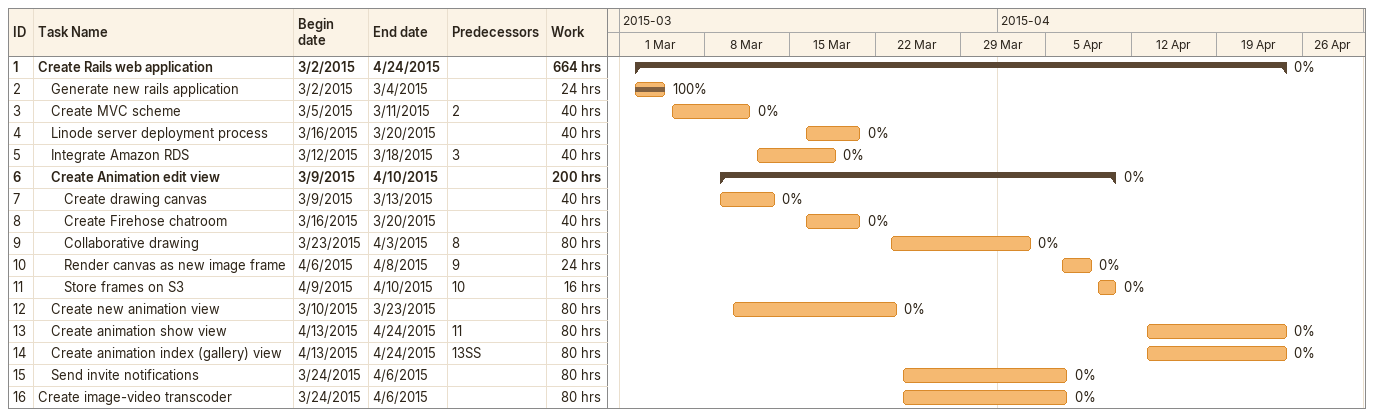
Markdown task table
| ID | Level | Task | Start | Finish | Predecessors | % complete | Work (h) |
|---|---|---|---|---|---|---|---|
| 1 | 1 | **Create Rails web application** | 2015-03-02 | 2015-04-24 |  | 0 | 664 |
| 2 | 2 | Generate new rails application | 2015-03-02 | 2015-03-04 |  | 100 | 24 |
| 3 | 2 | Create MVC scheme | 2015-03-05 | 2015-03-11 | 2 | 0 | 40 |
| 4 | 2 | Linode server deployment process | 2015-03-16 | 2015-03-20 |  | 0 | 40 |
| 5 | 2 | Integrate Amazon RDS | 2015-03-12 | 2015-03-18 | 3 | 0 | 40 |
| 6 | 2 | **Create Animation edit view** | 2015-03-09 | 2015-04-10 |  | 0 | 200 |
| 7 | 3 | Create drawing canvas | 2015-03-09 | 2015-03-13 |  | 0 | 40 |
| 8 | 3 | Create Firehose chatroom | 2015-03-16 | 2015-03-20 |  | 0 | 40 |
| 9 | 3 | Collaborative drawing | 2015-03-23 | 2015-04-03 | 8 | 0 | 80 |
| 10 | 3 | Render canvas as new image frame | 2015-04-06 | 2015-04-08 | 9 | 0 | 24 |
| 11 | 3 | Store frames on S3 | 2015-04-09 | 2015-04-10 | 10 | 0 | 16 |
| 12 | 2 | Create new animation view | 2015-03-10 | 2015-03-23 |  | 0 | 80 |
| 13 | 2 | Create animation show view | 2015-04-13 | 2015-04-24 | 11 | 0 | 80 |
| 14 | 2 | Create animation index (gallery) view | 2015-04-13 | 2015-04-24 | 13SS | 0 | 80 |
| 15 | 2 | Send invite notifications | 2015-03-24 | 2015-04-06 |  | 0 | 80 |
| 16 | 1 | Create image-video transcoder | 2015-03-24 | 2015-04-06 |  | 0 | 80 |
